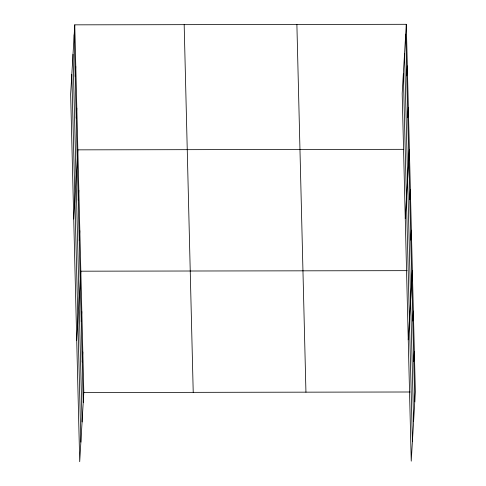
<?xml version="1.0" encoding="UTF-8"?>
<svg xmlns="http://www.w3.org/2000/svg" width="486" height="486" viewBox="0 0 486 486"><rect width="100%" height="100%" fill="white"/><g stroke="black" fill="none" stroke-linecap="round" stroke-linejoin="round"><path stroke-width="0.73" d="M74.765 24.841L70.652 94.017L79.71 461.7L83.817 392.524L74.765 24.841L406.29 24.3L415.348 391.983L411.235 461.159L402.183 93.476L406.29 24.3M75.202 76.399L75.792 66.515M76.229 118.068L76.818 108.184M73.732 219.028L77.839 149.852L403.374 149.324M78.252 200.183L78.835 190.299M79.248 240.631L79.832 230.747M76.721 340.364L80.828 271.188L407.116 270.659M81.241 321.519L81.824 311.635M82.237 361.967L82.82 352.083M406.733 75.852L407.317 65.968M407.76 117.527L408.343 107.643M405.263 218.487L409.37 149.311M409.777 199.643L410.366 189.759M410.773 240.084L411.363 230.206M408.246 339.823L412.359 270.647M412.766 320.979L413.355 311.095M413.762 361.42L414.351 351.542M83.817 392.524L410.099 391.995M405.707 34.184L414.758 401.867M404.54 53.752L413.598 421.435M403.344 73.908L412.401 441.592M296.885 24.476L305.943 392.166M184.17 24.665L193.221 392.348M74.176 34.725L83.228 402.408M73.015 54.292L82.067 421.976M71.819 74.449L80.87 442.132"/></g></svg>
